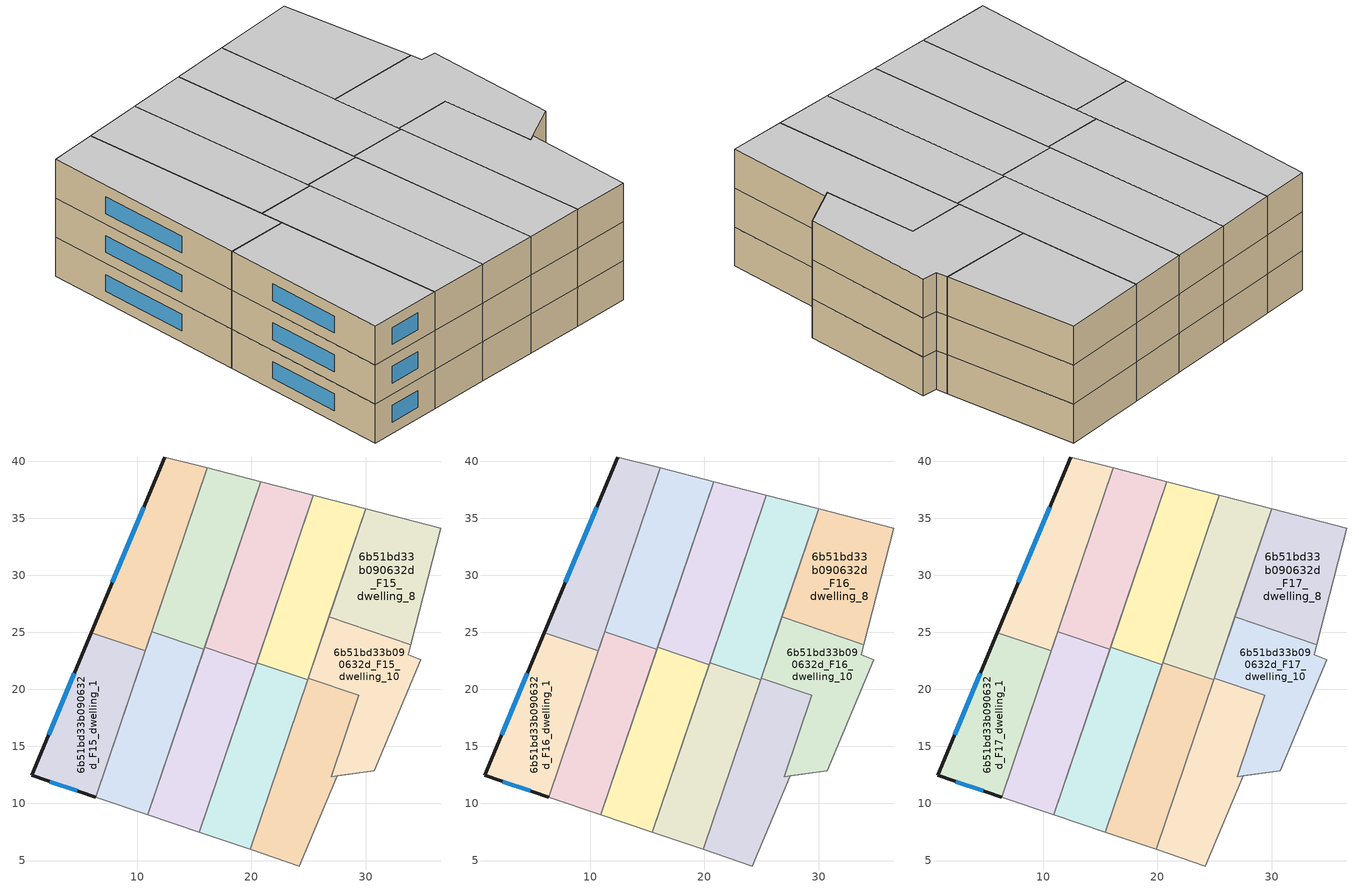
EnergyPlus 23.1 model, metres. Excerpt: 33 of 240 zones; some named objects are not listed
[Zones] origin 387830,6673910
6b51bd33b090632d_F15_dwelling_0
 floor to 6b51bd33b090632d_F14_dwelling_0 (EU_floor_Construction): 16.12,39.41 10.69,23.38 5.97,24.98 12.41,40.37 z45
 wall outside (EU_wall_Construction): 12.41,40.37 5.97,24.98 z45:48
 wall adiabatic (EU_wall_Construction): 10.69,23.38 16.12,39.41 12.41,40.37 z45:48
 wall to 6b51bd33b090632d_F15_dwelling_1 (EU_wall_Construction): 5.97,24.98 10.69,23.38 z45:48
 window (EU_Window_Construction): 10.57,35.97 7.81,29.38 z45.86:47.14
6b51bd33b090632d_F15_dwelling_1
 floor to 6b51bd33b090632d_F14_dwelling_1 (EU_floor_Construction): 10.69,23.38 6.35,10.57 0.73,12.47 5.97,24.98 z45
 wall outside (EU_wall_Construction): 5.97,24.98 0.73,12.47 6.35,10.57 z45:48
 wall adiabatic (EU_wall_Construction): 6.35,10.57 10.69,23.38 z45:48
 window (EU_Window_Construction): 4.47,21.4 2.23,16.04 / 2.34,11.92 4.75,11.11 z45.86:47.14
6b51bd33b090632d_F15_dwelling_10
 floor to 6b51bd33b090632d_F14_dwelling_10 (EU_floor_Construction): 33.98,23.92 33.75,23.04 34.85,22.58 30.77,12.86 26.98,12.35 29.4,19.5 24.98,21 26.79,26.35 z45
 wall adiabatic (EU_wall_Construction): 26.79,26.35 24.98,21 / 30.77,12.86 34.85,22.58 33.75,23.04 33.98,23.92 z45:48
 wall to 6b51bd33b090632d_F15_dwelling_8 (EU_wall_Construction): 33.98,23.92 26.79,26.35 z45:48
 wall to 6b51bd33b090632d_F15_dwelling_9 (EU_wall_Construction): 24.98,21 29.4,19.5 26.98,12.35 30.77,12.86 z45:48
6b51bd33b090632d_F15_dwelling_2
 floor to 6b51bd33b090632d_F14_dwelling_2 (EU_floor_Construction): 20.8,38.21 15.83,23.53 11.27,25.07 16.12,39.41 z45
 wall adiabatic (EU_wall_Construction): 15.83,23.53 20.8,38.21 16.12,39.41 11.27,25.07 z45:48
 wall to 6b51bd33b090632d_F15_dwelling_3 (EU_wall_Construction): 11.27,25.07 15.83,23.53 z45:48
6b51bd33b090632d_F15_dwelling_3
 floor to 6b51bd33b090632d_F14_dwelling_3 (EU_floor_Construction): 15.83,23.53 10.92,9.02 6.35,10.57 11.27,25.07 z45
 wall adiabatic (EU_wall_Construction): 11.27,25.07 6.35,10.57 10.92,9.02 15.83,23.53 z45:48
6b51bd33b090632d_F15_dwelling_4
 floor to 6b51bd33b090632d_F14_dwelling_4 (EU_floor_Construction): 25.43,37.01 20.4,22.17 15.89,23.7 20.8,38.21 z45
 wall adiabatic (EU_wall_Construction): 20.4,22.17 25.43,37.01 20.8,38.21 15.89,23.7 z45:48
 wall to 6b51bd33b090632d_F15_dwelling_5 (EU_wall_Construction): 15.89,23.7 20.4,22.17 z45:48
6b51bd33b090632d_F15_dwelling_5
 floor to 6b51bd33b090632d_F14_dwelling_5 (EU_floor_Construction): 20.4,22.17 15.43,7.49 10.92,9.02 15.89,23.7 z45
 wall adiabatic (EU_wall_Construction): 15.89,23.7 10.92,9.02 15.43,7.49 20.4,22.17 z45:48
6b51bd33b090632d_F15_dwelling_6
 floor to 6b51bd33b090632d_F14_dwelling_6 (EU_floor_Construction): 30,35.83 24.92,20.82 20.46,22.33 25.43,37.01 z45
 wall adiabatic (EU_wall_Construction): 24.92,20.82 30,35.83 25.43,37.01 20.46,22.33 z45:48
 wall to 6b51bd33b090632d_F15_dwelling_7 (EU_wall_Construction): 20.46,22.33 24.92,20.82 z45:48
6b51bd33b090632d_F15_dwelling_7
 floor to 6b51bd33b090632d_F14_dwelling_7 (EU_floor_Construction): 24.92,20.82 19.89,5.98 15.43,7.49 20.46,22.33 z45
 wall adiabatic (EU_wall_Construction): 20.46,22.33 15.43,7.49 19.89,5.98 24.92,20.82 z45:48
6b51bd33b090632d_F15_dwelling_8
 floor to 6b51bd33b090632d_F14_dwelling_8 (EU_floor_Construction): 36.6,34.13 33.98,23.92 26.79,26.35 30,35.83 z45
 wall adiabatic (EU_wall_Construction): 33.98,23.92 36.6,34.13 30,35.83 26.79,26.35 z45:48
6b51bd33b090632d_F15_dwelling_9
 floor to 6b51bd33b090632d_F14_dwelling_9 (EU_floor_Construction): 29.4,19.5 26.98,12.35 30.77,12.86 27.51,12.42 24.2,4.52 19.89,5.98 24.98,21 z45
 wall adiabatic (EU_wall_Construction): 24.98,21 19.89,5.98 24.2,4.52 27.51,12.42 30.77,12.86 z45:48
6b51bd33b090632d_F16_dwelling_0
 floor to 6b51bd33b090632d_F15_dwelling_0 (EU_floor_Construction): 16.12,39.41 10.69,23.38 5.97,24.98 12.41,40.37 z48
 wall outside (EU_wall_Construction): 12.41,40.37 5.97,24.98 z48:51
 wall adiabatic (EU_wall_Construction): 10.69,23.38 16.12,39.41 12.41,40.37 z48:51
 wall to 6b51bd33b090632d_F16_dwelling_1 (EU_wall_Construction): 5.97,24.98 10.69,23.38 z48:51
 window (EU_Window_Construction): 10.57,35.97 7.81,29.38 z48.86:50.14
6b51bd33b090632d_F16_dwelling_1
 floor to 6b51bd33b090632d_F15_dwelling_1 (EU_floor_Construction): 10.69,23.38 6.35,10.57 0.73,12.47 5.97,24.98 z48
 wall outside (EU_wall_Construction): 5.97,24.98 0.73,12.47 6.35,10.57 z48:51
 wall adiabatic (EU_wall_Construction): 6.35,10.57 10.69,23.38 z48:51
 window (EU_Window_Construction): 4.47,21.4 2.23,16.04 / 2.34,11.92 4.75,11.11 z48.86:50.14
6b51bd33b090632d_F16_dwelling_10
 floor to 6b51bd33b090632d_F15_dwelling_10 (EU_floor_Construction): 33.98,23.92 33.75,23.04 34.85,22.58 30.77,12.86 26.98,12.35 29.4,19.5 24.98,21 26.79,26.35 z48
 wall adiabatic (EU_wall_Construction): 26.79,26.35 24.98,21 / 30.77,12.86 34.85,22.58 33.75,23.04 33.98,23.92 z48:51
 wall to 6b51bd33b090632d_F16_dwelling_8 (EU_wall_Construction): 33.98,23.92 26.79,26.35 z48:51
 wall to 6b51bd33b090632d_F16_dwelling_9 (EU_wall_Construction): 24.98,21 29.4,19.5 26.98,12.35 30.77,12.86 z48:51
6b51bd33b090632d_F16_dwelling_2
 floor to 6b51bd33b090632d_F15_dwelling_2 (EU_floor_Construction): 20.8,38.21 15.83,23.53 11.27,25.07 16.12,39.41 z48
 wall adiabatic (EU_wall_Construction): 15.83,23.53 20.8,38.21 16.12,39.41 11.27,25.07 z48:51
 wall to 6b51bd33b090632d_F16_dwelling_3 (EU_wall_Construction): 11.27,25.07 15.83,23.53 z48:51
6b51bd33b090632d_F16_dwelling_3
 floor to 6b51bd33b090632d_F15_dwelling_3 (EU_floor_Construction): 15.83,23.53 10.92,9.02 6.35,10.57 11.27,25.07 z48
 wall adiabatic (EU_wall_Construction): 11.27,25.07 6.35,10.57 10.92,9.02 15.83,23.53 z48:51
6b51bd33b090632d_F16_dwelling_4
 floor to 6b51bd33b090632d_F15_dwelling_4 (EU_floor_Construction): 25.43,37.01 20.4,22.17 15.89,23.7 20.8,38.21 z48
 wall adiabatic (EU_wall_Construction): 20.4,22.17 25.43,37.01 20.8,38.21 15.89,23.7 z48:51
 wall to 6b51bd33b090632d_F16_dwelling_5 (EU_wall_Construction): 15.89,23.7 20.4,22.17 z48:51
6b51bd33b090632d_F16_dwelling_5
 floor to 6b51bd33b090632d_F15_dwelling_5 (EU_floor_Construction): 20.4,22.17 15.43,7.49 10.92,9.02 15.89,23.7 z48
 wall adiabatic (EU_wall_Construction): 15.89,23.7 10.92,9.02 15.43,7.49 20.4,22.17 z48:51
6b51bd33b090632d_F16_dwelling_6
 floor to 6b51bd33b090632d_F15_dwelling_6 (EU_floor_Construction): 30,35.83 24.92,20.82 20.46,22.33 25.43,37.01 z48
 wall adiabatic (EU_wall_Construction): 24.92,20.82 30,35.83 25.43,37.01 20.46,22.33 z48:51
 wall to 6b51bd33b090632d_F16_dwelling_7 (EU_wall_Construction): 20.46,22.33 24.92,20.82 z48:51
6b51bd33b090632d_F16_dwelling_7
 floor to 6b51bd33b090632d_F15_dwelling_7 (EU_floor_Construction): 24.92,20.82 19.89,5.98 15.43,7.49 20.46,22.33 z48
 wall adiabatic (EU_wall_Construction): 20.46,22.33 15.43,7.49 19.89,5.98 24.92,20.82 z48:51
6b51bd33b090632d_F16_dwelling_8
 floor to 6b51bd33b090632d_F15_dwelling_8 (EU_floor_Construction): 36.6,34.13 33.98,23.92 26.79,26.35 30,35.83 z48
 wall adiabatic (EU_wall_Construction): 33.98,23.92 36.6,34.13 30,35.83 26.79,26.35 z48:51
6b51bd33b090632d_F16_dwelling_9
 floor to 6b51bd33b090632d_F15_dwelling_9 (EU_floor_Construction): 29.4,19.5 26.98,12.35 30.77,12.86 27.51,12.42 24.2,4.52 19.89,5.98 24.98,21 z48
 wall adiabatic (EU_wall_Construction): 24.98,21 19.89,5.98 24.2,4.52 27.51,12.42 30.77,12.86 z48:51
6b51bd33b090632d_F17_dwelling_0
 floor to 6b51bd33b090632d_F16_dwelling_0 (EU_floor_Construction): 16.12,39.41 10.69,23.38 5.97,24.98 12.41,40.37 z51
 wall outside (EU_wall_Construction): 12.41,40.37 5.97,24.98 z51:54
 wall adiabatic (EU_wall_Construction): 10.69,23.38 16.12,39.41 12.41,40.37 z51:54
 wall to 6b51bd33b090632d_F17_dwelling_1 (EU_wall_Construction): 5.97,24.98 10.69,23.38 z51:54
 window (EU_Window_Construction): 10.57,35.97 7.81,29.38 z51.86:53.14
 ceiling to 6b51bd33b090632d_F18_dwelling_0 (EU_floor_Construction): 10.69,23.38 16.12,39.41 12.41,40.37 5.97,24.98 z54
6b51bd33b090632d_F17_dwelling_1
 floor to 6b51bd33b090632d_F16_dwelling_1 (EU_floor_Construction): 10.69,23.38 6.35,10.57 0.73,12.47 5.97,24.98 z51
 wall outside (EU_wall_Construction): 5.97,24.98 0.73,12.47 6.35,10.57 z51:54
 wall adiabatic (EU_wall_Construction): 6.35,10.57 10.69,23.38 z51:54
 window (EU_Window_Construction): 4.47,21.4 2.23,16.04 / 2.34,11.92 4.75,11.11 z51.86:53.14
 ceiling to 6b51bd33b090632d_F18_dwelling_1 (EU_floor_Construction): 6.35,10.57 10.69,23.38 5.97,24.98 0.73,12.47 z54
6b51bd33b090632d_F17_dwelling_10
 floor to 6b51bd33b090632d_F16_dwelling_10 (EU_floor_Construction): 33.98,23.92 33.75,23.04 34.85,22.58 30.77,12.86 26.98,12.35 29.4,19.5 24.98,21 26.79,26.35 z51
 wall adiabatic (EU_wall_Construction): 26.79,26.35 24.98,21 / 30.77,12.86 34.85,22.58 33.75,23.04 33.98,23.92 z51:54
 wall to 6b51bd33b090632d_F17_dwelling_8 (EU_wall_Construction): 33.98,23.92 26.79,26.35 z51:54
 wall to 6b51bd33b090632d_F17_dwelling_9 (EU_wall_Construction): 24.98,21 29.4,19.5 26.98,12.35 30.77,12.86 z51:54
 ceiling to 6b51bd33b090632d_F18_dwelling_10 (EU_floor_Construction): 30.77,12.86 34.85,22.58 33.75,23.04 33.98,23.92 26.79,26.35 24.98,21 29.4,19.5 26.98,12.35 z54
6b51bd33b090632d_F17_dwelling_2
 floor to 6b51bd33b090632d_F16_dwelling_2 (EU_floor_Construction): 20.8,38.21 15.83,23.53 11.27,25.07 16.12,39.41 z51
 wall adiabatic (EU_wall_Construction): 15.83,23.53 20.8,38.21 16.12,39.41 11.27,25.07 z51:54
 wall to 6b51bd33b090632d_F17_dwelling_3 (EU_wall_Construction): 11.27,25.07 15.83,23.53 z51:54
 ceiling to 6b51bd33b090632d_F18_dwelling_2 (EU_floor_Construction): 15.83,23.53 20.8,38.21 16.12,39.41 11.27,25.07 z54
6b51bd33b090632d_F17_dwelling_3
 floor to 6b51bd33b090632d_F16_dwelling_3 (EU_floor_Construction): 15.83,23.53 10.92,9.02 6.35,10.57 11.27,25.07 z51
 wall adiabatic (EU_wall_Construction): 11.27,25.07 6.35,10.57 10.92,9.02 15.83,23.53 z51:54
 ceiling to 6b51bd33b090632d_F18_dwelling_3 (EU_floor_Construction): 10.92,9.02 15.83,23.53 11.27,25.07 6.35,10.57 z54
6b51bd33b090632d_F17_dwelling_4
 floor to 6b51bd33b090632d_F16_dwelling_4 (EU_floor_Construction): 25.43,37.01 20.4,22.17 15.89,23.7 20.8,38.21 z51
 wall adiabatic (EU_wall_Construction): 20.4,22.17 25.43,37.01 20.8,38.21 15.89,23.7 z51:54
 wall to 6b51bd33b090632d_F17_dwelling_5 (EU_wall_Construction): 15.89,23.7 20.4,22.17 z51:54
 ceiling to 6b51bd33b090632d_F18_dwelling_4 (EU_floor_Construction): 20.4,22.17 25.43,37.01 20.8,38.21 15.89,23.7 z54
6b51bd33b090632d_F17_dwelling_5
 floor to 6b51bd33b090632d_F16_dwelling_5 (EU_floor_Construction): 20.4,22.17 15.43,7.49 10.92,9.02 15.89,23.7 z51
 wall adiabatic (EU_wall_Construction): 15.89,23.7 10.92,9.02 15.43,7.49 20.4,22.17 z51:54
 ceiling to 6b51bd33b090632d_F18_dwelling_5 (EU_floor_Construction): 15.43,7.49 20.4,22.17 15.89,23.7 10.92,9.02 z54
6b51bd33b090632d_F17_dwelling_6
 floor to 6b51bd33b090632d_F16_dwelling_6 (EU_floor_Construction): 30,35.83 24.92,20.82 20.46,22.33 25.43,37.01 z51
 wall adiabatic (EU_wall_Construction): 24.92,20.82 30,35.83 25.43,37.01 20.46,22.33 z51:54
 wall to 6b51bd33b090632d_F17_dwelling_7 (EU_wall_Construction): 20.46,22.33 24.92,20.82 z51:54
 ceiling to 6b51bd33b090632d_F18_dwelling_6 (EU_floor_Construction): 24.92,20.82 30,35.83 25.43,37.01 20.46,22.33 z54
6b51bd33b090632d_F17_dwelling_7
 floor to 6b51bd33b090632d_F16_dwelling_7 (EU_floor_Construction): 24.92,20.82 19.89,5.98 15.43,7.49 20.46,22.33 z51
 wall adiabatic (EU_wall_Construction): 20.46,22.33 15.43,7.49 19.89,5.98 24.92,20.82 z51:54
 ceiling to 6b51bd33b090632d_F18_dwelling_7 (EU_floor_Construction): 19.89,5.98 24.92,20.82 20.46,22.33 15.43,7.49 z54
6b51bd33b090632d_F17_dwelling_8
 floor to 6b51bd33b090632d_F16_dwelling_8 (EU_floor_Construction): 36.6,34.13 33.98,23.92 26.79,26.35 30,35.83 z51
 wall adiabatic (EU_wall_Construction): 33.98,23.92 36.6,34.13 30,35.83 26.79,26.35 z51:54
 ceiling to 6b51bd33b090632d_F18_dwelling_8 (EU_floor_Construction): 33.98,23.92 36.6,34.13 30,35.83 26.79,26.35 z54
6b51bd33b090632d_F17_dwelling_9
 floor to 6b51bd33b090632d_F16_dwelling_9 (EU_floor_Construction): 29.4,19.5 26.98,12.35 30.77,12.86 27.51,12.42 24.2,4.52 19.89,5.98 24.98,21 z51
 wall adiabatic (EU_wall_Construction): 24.98,21 19.89,5.98 24.2,4.52 27.51,12.42 30.77,12.86 z51:54
 ceiling to 6b51bd33b090632d_F18_dwelling_9 (EU_floor_Construction): 24.2,4.52 27.51,12.42 30.77,12.86 26.98,12.35 29.4,19.5 24.98,21 19.89,5.98 z54
[Building]
EU S2 Campaign: North Axis=0; Terrain=City; Solar Distribution=FullExterior
[Site:Location]
Helsinki-Vantaa.AP: Latitude=60.317; Longitude=24.963; Time Zone=2; Elevation=54.6
[SizingPeriod:WeatherFileDays]
AnnualSizingPeriod: Begin Month=1; Begin Day of Month=1; End Month=12; End Day of Month=31; Day of Week for Start Day=Monday; Use Weather File Daylight Saving Period=No; Use Weather File Rain and Snow Indicators=No
[MATERIAL]
EU_InternalMass_Material: Roughness=MediumRough; Thickness=0.1; Conductivity=1; Density=1800; Specific Heat=900; Thermal Absorptance=0.9; Solar Absorptance=0.7; Visible Absorptance=0.7
[MATERIAL:NOMASS] Roughness=MediumRough; Thermal Absorptance=0.9; Solar Absorptance=0.7; Visible Absorptance=0.7
Name | Thermal Resistance
EU_wall_NoMass | 5.91765
EU_floor_NoMass | 6.2875
[WINDOWMATERIAL:SIMPLEGLAZINGSYSTEM]
EU_Window_SimpleGlazing: UFactor=0.994035; Solar Heat Gain Coefficient=0.7; Visible Transmittance=0.7
[CONSTRUCTION]
EU_wall_Construction: EU_wall_NoMass
EU_floor_Construction: EU_floor_NoMass
EU_Window_Construction: EU_Window_SimpleGlazing
EU_InternalMass_Construction: EU_InternalMass_Material
[ZONE] Type=1; Multiplier=1; Ceiling Height=autocalculate; Floor Area=autocalculate; Part of Total Floor Area=Yes
Name | Volume
6b51bd33b090632d_F15_dwelling_0; 6b51bd33b090632d_F16_dwelling_0; 6b51bd33b090632d_F17_dwelling_0; 6b51bd33b090632d_F15_dwelling_5; 6b51bd33b090632d_F16_dwelling_5; 6b51bd33b090632d_F17_dwelling_5 | 221.519
6b51bd33b090632d_F15_dwelling_1; 6b51bd33b090632d_F16_dwelling_1; 6b51bd33b090632d_F17_dwelling_1 | 221.535
6b51bd33b090632d_F15_dwelling_10; 6b51bd33b090632d_F16_dwelling_10; 6b51bd33b090632d_F17_dwelling_10 | 216.568
6b51bd33b090632d_F15_dwelling_2; 6b51bd33b090632d_F16_dwelling_2; 6b51bd33b090632d_F17_dwelling_2 | 221.546
6b51bd33b090632d_F15_dwelling_3; 6b51bd33b090632d_F16_dwelling_3; 6b51bd33b090632d_F17_dwelling_3 | 221.531
6b51bd33b090632d_F15_dwelling_4; 6b51bd33b090632d_F16_dwelling_4; 6b51bd33b090632d_F17_dwelling_4 | 221.552
6b51bd33b090632d_F15_dwelling_6; 6b51bd33b090632d_F16_dwelling_6; 6b51bd33b090632d_F17_dwelling_6 | 221.539
6b51bd33b090632d_F15_dwelling_7; 6b51bd33b090632d_F16_dwelling_7; 6b51bd33b090632d_F17_dwelling_7 | 221.562
6b51bd33b090632d_F15_dwelling_8; 6b51bd33b090632d_F16_dwelling_8; 6b51bd33b090632d_F17_dwelling_8 | 221.515
6b51bd33b090632d_F15_dwelling_9; 6b51bd33b090632d_F16_dwelling_9; 6b51bd33b090632d_F17_dwelling_9 | 226.431
[INTERNALMASS] Construction=EU_InternalMass_Construction
Name | Zone or ZoneList | Surface Area
6b51bd33b090632d_F15_dwelling_0_EU_InternalMass | 6b51bd33b090632d_F15_dwelling_0 | 73.8402
6b51bd33b090632d_F15_dwelling_1_EU_InternalMass | 6b51bd33b090632d_F15_dwelling_1 | 73.8467
6b51bd33b090632d_F15_dwelling_2_EU_InternalMass | 6b51bd33b090632d_F15_dwelling_2 | 73.8485
6b51bd33b090632d_F15_dwelling_3_EU_InternalMass | 6b51bd33b090632d_F15_dwelling_3 | 73.8448
6b51bd33b090632d_F15_dwelling_4_EU_InternalMass | 6b51bd33b090632d_F15_dwelling_4 | 73.8509
6b51bd33b090632d_F15_dwelling_5_EU_InternalMass | 6b51bd33b090632d_F15_dwelling_5 | 73.8399
6b51bd33b090632d_F15_dwelling_6_EU_InternalMass | 6b51bd33b090632d_F15_dwelling_6 | 73.8456
6b51bd33b090632d_F15_dwelling_7_EU_InternalMass | 6b51bd33b090632d_F15_dwelling_7 | 73.8544
6b51bd33b090632d_F15_dwelling_8_EU_InternalMass | 6b51bd33b090632d_F15_dwelling_8 | 73.8384
6b51bd33b090632d_F15_dwelling_9_EU_InternalMass | 6b51bd33b090632d_F15_dwelling_9 | 75.4861
6b51bd33b090632d_F15_dwelling_10_EU_InternalMass | 6b51bd33b090632d_F15_dwelling_10 | 72.2036
6b51bd33b090632d_F16_dwelling_0_EU_InternalMass | 6b51bd33b090632d_F16_dwelling_0 | 73.8402
6b51bd33b090632d_F16_dwelling_1_EU_InternalMass | 6b51bd33b090632d_F16_dwelling_1 | 73.8467
6b51bd33b090632d_F16_dwelling_2_EU_InternalMass | 6b51bd33b090632d_F16_dwelling_2 | 73.8485
6b51bd33b090632d_F16_dwelling_3_EU_InternalMass | 6b51bd33b090632d_F16_dwelling_3 | 73.8448
6b51bd33b090632d_F16_dwelling_4_EU_InternalMass | 6b51bd33b090632d_F16_dwelling_4 | 73.8509
6b51bd33b090632d_F16_dwelling_5_EU_InternalMass | 6b51bd33b090632d_F16_dwelling_5 | 73.8399
6b51bd33b090632d_F16_dwelling_6_EU_InternalMass | 6b51bd33b090632d_F16_dwelling_6 | 73.8456
6b51bd33b090632d_F16_dwelling_7_EU_InternalMass | 6b51bd33b090632d_F16_dwelling_7 | 73.8544
6b51bd33b090632d_F16_dwelling_8_EU_InternalMass | 6b51bd33b090632d_F16_dwelling_8 | 73.8384
6b51bd33b090632d_F16_dwelling_9_EU_InternalMass | 6b51bd33b090632d_F16_dwelling_9 | 75.4861
6b51bd33b090632d_F16_dwelling_10_EU_InternalMass | 6b51bd33b090632d_F16_dwelling_10 | 72.2036
6b51bd33b090632d_F17_dwelling_0_EU_InternalMass | 6b51bd33b090632d_F17_dwelling_0 | 73.8402
6b51bd33b090632d_F17_dwelling_1_EU_InternalMass | 6b51bd33b090632d_F17_dwelling_1 | 73.8467
6b51bd33b090632d_F17_dwelling_2_EU_InternalMass | 6b51bd33b090632d_F17_dwelling_2 | 73.8485
6b51bd33b090632d_F17_dwelling_3_EU_InternalMass | 6b51bd33b090632d_F17_dwelling_3 | 73.8448
6b51bd33b090632d_F17_dwelling_4_EU_InternalMass | 6b51bd33b090632d_F17_dwelling_4 | 73.8509
6b51bd33b090632d_F17_dwelling_5_EU_InternalMass | 6b51bd33b090632d_F17_dwelling_5 | 73.8399
6b51bd33b090632d_F17_dwelling_6_EU_InternalMass | 6b51bd33b090632d_F17_dwelling_6 | 73.8456
6b51bd33b090632d_F17_dwelling_7_EU_InternalMass | 6b51bd33b090632d_F17_dwelling_7 | 73.8544
6b51bd33b090632d_F17_dwelling_8_EU_InternalMass | 6b51bd33b090632d_F17_dwelling_8 | 73.8384
6b51bd33b090632d_F17_dwelling_9_EU_InternalMass | 6b51bd33b090632d_F17_dwelling_9 | 75.4861
6b51bd33b090632d_F17_dwelling_10_EU_InternalMass | 6b51bd33b090632d_F17_dwelling_10 | 72.2036
[OTHEREQUIPMENT] Fuel Type=Electricity; Design Level Calculation Method=Watts/Area; Power per Zone Floor Area=1; Fraction Latent=0; Fraction Radiant=0; Fraction Lost=0; Carbon Dioxide Generation Rate=0; EndUse Subcategory=EU_Step8_InternalGains
Name | Zone or ZoneList or Space or SpaceList | Schedule
EU_Step8_InternalGain_6b51bd33b090632d_F15_dwelling_0_f000 | 6b51bd33b090632d_F15_dwelling_0 | EU_Step8_GainSchedule_6b51bd33b090632d_F15_dwelling_0_f000
EU_Step8_InternalGain_6b51bd33b090632d_F15_dwelling_1_f000 | 6b51bd33b090632d_F15_dwelling_1 | EU_Step8_GainSchedule_6b51bd33b090632d_F15_dwelling_1_f000
EU_Step8_InternalGain_6b51bd33b090632d_F15_dwelling_2_f000 | 6b51bd33b090632d_F15_dwelling_2 | EU_Step8_GainSchedule_6b51bd33b090632d_F15_dwelling_2_f000
EU_Step8_InternalGain_6b51bd33b090632d_F15_dwelling_3_f000 | 6b51bd33b090632d_F15_dwelling_3 | EU_Step8_GainSchedule_6b51bd33b090632d_F15_dwelling_3_f000
EU_Step8_InternalGain_6b51bd33b090632d_F15_dwelling_4_f000 | 6b51bd33b090632d_F15_dwelling_4 | EU_Step8_GainSchedule_6b51bd33b090632d_F15_dwelling_4_f000
EU_Step8_InternalGain_6b51bd33b090632d_F15_dwelling_5_f000 | 6b51bd33b090632d_F15_dwelling_5 | EU_Step8_GainSchedule_6b51bd33b090632d_F15_dwelling_5_f000
EU_Step8_InternalGain_6b51bd33b090632d_F15_dwelling_6_f000 | 6b51bd33b090632d_F15_dwelling_6 | EU_Step8_GainSchedule_6b51bd33b090632d_F15_dwelling_6_f000
EU_Step8_InternalGain_6b51bd33b090632d_F15_dwelling_7_f000 | 6b51bd33b090632d_F15_dwelling_7 | EU_Step8_GainSchedule_6b51bd33b090632d_F15_dwelling_7_f000
EU_Step8_InternalGain_6b51bd33b090632d_F15_dwelling_8_f000 | 6b51bd33b090632d_F15_dwelling_8 | EU_Step8_GainSchedule_6b51bd33b090632d_F15_dwelling_8_f000
EU_Step8_InternalGain_6b51bd33b090632d_F15_dwelling_9_f000 | 6b51bd33b090632d_F15_dwelling_9 | EU_Step8_GainSchedule_6b51bd33b090632d_F15_dwelling_9_f000
EU_Step8_InternalGain_6b51bd33b090632d_F15_dwelling_10_f000 | 6b51bd33b090632d_F15_dwelling_10 | EU_Step8_GainSchedule_6b51bd33b090632d_F15_dwelling_10_f000
EU_Step8_InternalGain_6b51bd33b090632d_F16_dwelling_0_f000 | 6b51bd33b090632d_F16_dwelling_0 | EU_Step8_GainSchedule_6b51bd33b090632d_F16_dwelling_0_f000
EU_Step8_InternalGain_6b51bd33b090632d_F16_dwelling_1_f000 | 6b51bd33b090632d_F16_dwelling_1 | EU_Step8_GainSchedule_6b51bd33b090632d_F16_dwelling_1_f000
EU_Step8_InternalGain_6b51bd33b090632d_F16_dwelling_2_f000 | 6b51bd33b090632d_F16_dwelling_2 | EU_Step8_GainSchedule_6b51bd33b090632d_F16_dwelling_2_f000
EU_Step8_InternalGain_6b51bd33b090632d_F16_dwelling_3_f000 | 6b51bd33b090632d_F16_dwelling_3 | EU_Step8_GainSchedule_6b51bd33b090632d_F16_dwelling_3_f000
EU_Step8_InternalGain_6b51bd33b090632d_F16_dwelling_4_f000 | 6b51bd33b090632d_F16_dwelling_4 | EU_Step8_GainSchedule_6b51bd33b090632d_F16_dwelling_4_f000
EU_Step8_InternalGain_6b51bd33b090632d_F16_dwelling_5_f000 | 6b51bd33b090632d_F16_dwelling_5 | EU_Step8_GainSchedule_6b51bd33b090632d_F16_dwelling_5_f000
EU_Step8_InternalGain_6b51bd33b090632d_F16_dwelling_6_f000 | 6b51bd33b090632d_F16_dwelling_6 | EU_Step8_GainSchedule_6b51bd33b090632d_F16_dwelling_6_f000
EU_Step8_InternalGain_6b51bd33b090632d_F16_dwelling_7_f000 | 6b51bd33b090632d_F16_dwelling_7 | EU_Step8_GainSchedule_6b51bd33b090632d_F16_dwelling_7_f000
EU_Step8_InternalGain_6b51bd33b090632d_F16_dwelling_8_f000 | 6b51bd33b090632d_F16_dwelling_8 | EU_Step8_GainSchedule_6b51bd33b090632d_F16_dwelling_8_f000
EU_Step8_InternalGain_6b51bd33b090632d_F16_dwelling_9_f000 | 6b51bd33b090632d_F16_dwelling_9 | EU_Step8_GainSchedule_6b51bd33b090632d_F16_dwelling_9_f000
EU_Step8_InternalGain_6b51bd33b090632d_F16_dwelling_10_f000 | 6b51bd33b090632d_F16_dwelling_10 | EU_Step8_GainSchedule_6b51bd33b090632d_F16_dwelling_10_f000
EU_Step8_InternalGain_6b51bd33b090632d_F17_dwelling_0_f000 | 6b51bd33b090632d_F17_dwelling_0 | EU_Step8_GainSchedule_6b51bd33b090632d_F17_dwelling_0_f000
EU_Step8_InternalGain_6b51bd33b090632d_F17_dwelling_1_f000 | 6b51bd33b090632d_F17_dwelling_1 | EU_Step8_GainSchedule_6b51bd33b090632d_F17_dwelling_1_f000
EU_Step8_InternalGain_6b51bd33b090632d_F17_dwelling_2_f000 | 6b51bd33b090632d_F17_dwelling_2 | EU_Step8_GainSchedule_6b51bd33b090632d_F17_dwelling_2_f000
EU_Step8_InternalGain_6b51bd33b090632d_F17_dwelling_3_f000 | 6b51bd33b090632d_F17_dwelling_3 | EU_Step8_GainSchedule_6b51bd33b090632d_F17_dwelling_3_f000
EU_Step8_InternalGain_6b51bd33b090632d_F17_dwelling_4_f000 | 6b51bd33b090632d_F17_dwelling_4 | EU_Step8_GainSchedule_6b51bd33b090632d_F17_dwelling_4_f000
EU_Step8_InternalGain_6b51bd33b090632d_F17_dwelling_5_f000 | 6b51bd33b090632d_F17_dwelling_5 | EU_Step8_GainSchedule_6b51bd33b090632d_F17_dwelling_5_f000
EU_Step8_InternalGain_6b51bd33b090632d_F17_dwelling_6_f000 | 6b51bd33b090632d_F17_dwelling_6 | EU_Step8_GainSchedule_6b51bd33b090632d_F17_dwelling_6_f000
EU_Step8_InternalGain_6b51bd33b090632d_F17_dwelling_7_f000 | 6b51bd33b090632d_F17_dwelling_7 | EU_Step8_GainSchedule_6b51bd33b090632d_F17_dwelling_7_f000
EU_Step8_InternalGain_6b51bd33b090632d_F17_dwelling_8_f000 | 6b51bd33b090632d_F17_dwelling_8 | EU_Step8_GainSchedule_6b51bd33b090632d_F17_dwelling_8_f000
EU_Step8_InternalGain_6b51bd33b090632d_F17_dwelling_9_f000 | 6b51bd33b090632d_F17_dwelling_9 | EU_Step8_GainSchedule_6b51bd33b090632d_F17_dwelling_9_f000
EU_Step8_InternalGain_6b51bd33b090632d_F17_dwelling_10_f000 | 6b51bd33b090632d_F17_dwelling_10 | EU_Step8_GainSchedule_6b51bd33b090632d_F17_dwelling_10_f000
[ZONEVENTILATION:DESIGNFLOWRATE] Schedule=EU_AlwaysOn; Design Flow Rate Calculation Method=AirChanges/Hour; Air Changes per Hour=0.596421; Ventilation Type=Natural; Fan Pressure Rise=0; Fan Total Efficiency=1; Constant Term Coefficient=1; Temperature Term Coefficient=0; Velocity Term Coefficient=0; Velocity Squared Term Coefficient=0; Minimum Indoor Temperature=-100; Maximum Indoor Temperature=100; Delta Temperature=-100; Minimum Outdoor Temperature=-100; Maximum Outdoor Temperature=100; Maximum Wind Speed=40
Name | Zone or ZoneList or Space or SpaceList
EU_ConstantAir_6b51bd33b090632d_F15_dwelling_0 | 6b51bd33b090632d_F15_dwelling_0
EU_ConstantAir_6b51bd33b090632d_F15_dwelling_1 | 6b51bd33b090632d_F15_dwelling_1
EU_ConstantAir_6b51bd33b090632d_F15_dwelling_2 | 6b51bd33b090632d_F15_dwelling_2
EU_ConstantAir_6b51bd33b090632d_F15_dwelling_3 | 6b51bd33b090632d_F15_dwelling_3
EU_ConstantAir_6b51bd33b090632d_F15_dwelling_4 | 6b51bd33b090632d_F15_dwelling_4
EU_ConstantAir_6b51bd33b090632d_F15_dwelling_5 | 6b51bd33b090632d_F15_dwelling_5
EU_ConstantAir_6b51bd33b090632d_F15_dwelling_6 | 6b51bd33b090632d_F15_dwelling_6
EU_ConstantAir_6b51bd33b090632d_F15_dwelling_7 | 6b51bd33b090632d_F15_dwelling_7
EU_ConstantAir_6b51bd33b090632d_F15_dwelling_8 | 6b51bd33b090632d_F15_dwelling_8
EU_ConstantAir_6b51bd33b090632d_F15_dwelling_9 | 6b51bd33b090632d_F15_dwelling_9
EU_ConstantAir_6b51bd33b090632d_F15_dwelling_10 | 6b51bd33b090632d_F15_dwelling_10
EU_ConstantAir_6b51bd33b090632d_F16_dwelling_0 | 6b51bd33b090632d_F16_dwelling_0
EU_ConstantAir_6b51bd33b090632d_F16_dwelling_1 | 6b51bd33b090632d_F16_dwelling_1
EU_ConstantAir_6b51bd33b090632d_F16_dwelling_2 | 6b51bd33b090632d_F16_dwelling_2
EU_ConstantAir_6b51bd33b090632d_F16_dwelling_3 | 6b51bd33b090632d_F16_dwelling_3
EU_ConstantAir_6b51bd33b090632d_F16_dwelling_4 | 6b51bd33b090632d_F16_dwelling_4
EU_ConstantAir_6b51bd33b090632d_F16_dwelling_5 | 6b51bd33b090632d_F16_dwelling_5
EU_ConstantAir_6b51bd33b090632d_F16_dwelling_6 | 6b51bd33b090632d_F16_dwelling_6
EU_ConstantAir_6b51bd33b090632d_F16_dwelling_7 | 6b51bd33b090632d_F16_dwelling_7
EU_ConstantAir_6b51bd33b090632d_F16_dwelling_8 | 6b51bd33b090632d_F16_dwelling_8
EU_ConstantAir_6b51bd33b090632d_F16_dwelling_9 | 6b51bd33b090632d_F16_dwelling_9
EU_ConstantAir_6b51bd33b090632d_F16_dwelling_10 | 6b51bd33b090632d_F16_dwelling_10
EU_ConstantAir_6b51bd33b090632d_F17_dwelling_0 | 6b51bd33b090632d_F17_dwelling_0
EU_ConstantAir_6b51bd33b090632d_F17_dwelling_1 | 6b51bd33b090632d_F17_dwelling_1
EU_ConstantAir_6b51bd33b090632d_F17_dwelling_2 | 6b51bd33b090632d_F17_dwelling_2
EU_ConstantAir_6b51bd33b090632d_F17_dwelling_3 | 6b51bd33b090632d_F17_dwelling_3
EU_ConstantAir_6b51bd33b090632d_F17_dwelling_4 | 6b51bd33b090632d_F17_dwelling_4
EU_ConstantAir_6b51bd33b090632d_F17_dwelling_5 | 6b51bd33b090632d_F17_dwelling_5
EU_ConstantAir_6b51bd33b090632d_F17_dwelling_6 | 6b51bd33b090632d_F17_dwelling_6
EU_ConstantAir_6b51bd33b090632d_F17_dwelling_7 | 6b51bd33b090632d_F17_dwelling_7
EU_ConstantAir_6b51bd33b090632d_F17_dwelling_8 | 6b51bd33b090632d_F17_dwelling_8
EU_ConstantAir_6b51bd33b090632d_F17_dwelling_9 | 6b51bd33b090632d_F17_dwelling_9
EU_ConstantAir_6b51bd33b090632d_F17_dwelling_10 | 6b51bd33b090632d_F17_dwelling_10
[HVACTEMPLATE:ZONE:IDEALLOADSAIRSYSTEM] System Availability Schedule=EU_AlwaysOn; Maximum Heating Supply Air Temperature=50; Minimum Cooling Supply Air Temperature=13; Maximum Heating Supply Air Humidity Ratio=0.0156; Minimum Cooling Supply Air Humidity Ratio=0.0077; Heating Limit=NoLimit; Cooling Limit=NoLimit; Heating Availability Schedule=EU_AlwaysOn; Cooling Availability Schedule=EU_CoolingOff; Dehumidification Control Type=ConstantSensibleHeatRatio; Cooling Sensible Heat Ratio=0.7; Dehumidification Setpoint=60; Humidification Control Type=None; Humidification Setpoint=30; Outdoor Air Method=None; Outdoor Air Flow Rate per Person=0.00944; Outdoor Air Flow Rate per Zone Floor Area=0; Outdoor Air Flow Rate per Zone=0; Demand Controlled Ventilation Type=None; Outdoor Air Economizer Type=NoEconomizer; Heat Recovery Type=None; Sensible Heat Recovery Effectiveness=0.7; Latent Heat Recovery Effectiveness=0.65
Name | Template Thermostat
6b51bd33b090632d_F15_dwelling_0 | EU_HeatOnly_6b51bd33b090632d_F15_dwelling_0
6b51bd33b090632d_F15_dwelling_1 | EU_HeatOnly_6b51bd33b090632d_F15_dwelling_1
6b51bd33b090632d_F15_dwelling_2 | EU_HeatOnly_6b51bd33b090632d_F15_dwelling_2
6b51bd33b090632d_F15_dwelling_3 | EU_HeatOnly_6b51bd33b090632d_F15_dwelling_3
6b51bd33b090632d_F15_dwelling_4 | EU_HeatOnly_6b51bd33b090632d_F15_dwelling_4
6b51bd33b090632d_F15_dwelling_5 | EU_HeatOnly_6b51bd33b090632d_F15_dwelling_5
6b51bd33b090632d_F15_dwelling_6 | EU_HeatOnly_6b51bd33b090632d_F15_dwelling_6
6b51bd33b090632d_F15_dwelling_7 | EU_HeatOnly_6b51bd33b090632d_F15_dwelling_7
6b51bd33b090632d_F15_dwelling_8 | EU_HeatOnly_6b51bd33b090632d_F15_dwelling_8
6b51bd33b090632d_F15_dwelling_9 | EU_HeatOnly_6b51bd33b090632d_F15_dwelling_9
6b51bd33b090632d_F15_dwelling_10 | EU_HeatOnly_6b51bd33b090632d_F15_dwelling_10
6b51bd33b090632d_F16_dwelling_0 | EU_HeatOnly_6b51bd33b090632d_F16_dwelling_0
6b51bd33b090632d_F16_dwelling_1 | EU_HeatOnly_6b51bd33b090632d_F16_dwelling_1
6b51bd33b090632d_F16_dwelling_2 | EU_HeatOnly_6b51bd33b090632d_F16_dwelling_2
6b51bd33b090632d_F16_dwelling_3 | EU_HeatOnly_6b51bd33b090632d_F16_dwelling_3
6b51bd33b090632d_F16_dwelling_4 | EU_HeatOnly_6b51bd33b090632d_F16_dwelling_4
6b51bd33b090632d_F16_dwelling_5 | EU_HeatOnly_6b51bd33b090632d_F16_dwelling_5
6b51bd33b090632d_F16_dwelling_6 | EU_HeatOnly_6b51bd33b090632d_F16_dwelling_6
6b51bd33b090632d_F16_dwelling_7 | EU_HeatOnly_6b51bd33b090632d_F16_dwelling_7
6b51bd33b090632d_F16_dwelling_8 | EU_HeatOnly_6b51bd33b090632d_F16_dwelling_8
6b51bd33b090632d_F16_dwelling_9 | EU_HeatOnly_6b51bd33b090632d_F16_dwelling_9
6b51bd33b090632d_F16_dwelling_10 | EU_HeatOnly_6b51bd33b090632d_F16_dwelling_10
6b51bd33b090632d_F17_dwelling_0 | EU_HeatOnly_6b51bd33b090632d_F17_dwelling_0
6b51bd33b090632d_F17_dwelling_1 | EU_HeatOnly_6b51bd33b090632d_F17_dwelling_1
6b51bd33b090632d_F17_dwelling_2 | EU_HeatOnly_6b51bd33b090632d_F17_dwelling_2
6b51bd33b090632d_F17_dwelling_3 | EU_HeatOnly_6b51bd33b090632d_F17_dwelling_3
6b51bd33b090632d_F17_dwelling_4 | EU_HeatOnly_6b51bd33b090632d_F17_dwelling_4
6b51bd33b090632d_F17_dwelling_5 | EU_HeatOnly_6b51bd33b090632d_F17_dwelling_5
6b51bd33b090632d_F17_dwelling_6 | EU_HeatOnly_6b51bd33b090632d_F17_dwelling_6
6b51bd33b090632d_F17_dwelling_7 | EU_HeatOnly_6b51bd33b090632d_F17_dwelling_7
6b51bd33b090632d_F17_dwelling_8 | EU_HeatOnly_6b51bd33b090632d_F17_dwelling_8
6b51bd33b090632d_F17_dwelling_9 | EU_HeatOnly_6b51bd33b090632d_F17_dwelling_9
6b51bd33b090632d_F17_dwelling_10 | EU_HeatOnly_6b51bd33b090632d_F17_dwelling_10
[SIZING:ZONE] Zone Cooling Design Supply Air Temperature Input Method=SupplyAirTemperature; Zone Cooling Design Supply Air Temperature=13; Zone Heating Design Supply Air Temperature Input Method=SupplyAirTemperature; Zone Heating Design Supply Air Temperature=50; Zone Cooling Design Supply Air Humidity Ratio=0.008; Zone Heating Design Supply Air Humidity Ratio=0.008; Cooling Design Air Flow Method=DesignDay; Cooling Design Air Flow Rate=0; Cooling Minimum Air Flow per Zone Floor Area=0.000762; Cooling Minimum Air Flow=0; Cooling Minimum Air Flow Fraction=0.2; Heating Design Air Flow Method=DesignDay; Heating Design Air Flow Rate=0; Heating Maximum Air Flow per Zone Floor Area=0.002032; Heating Maximum Air Flow=0.141576; Heating Maximum Air Flow Fraction=0.3; Account for Dedicated Outdoor Air System=No; Dedicated Outdoor Air System Control Strategy=NeutralSupplyAir; Dedicated Outdoor Air Low Setpoint Temperature for Design=autosize; Dedicated Outdoor Air High Setpoint Temperature for Design=autosize; Zone Load Sizing Method=Sensible Load Only No Latent Load; Zone Latent Cooling Design Supply Air Humidity Ratio Input Method=HumidityRatioDifference; Zone Cooling Design Supply Air Humidity Ratio Difference=0.005; Zone Latent Heating Design Supply Air Humidity Ratio Input Method=HumidityRatioDifference; Zone Humidification Design Supply Air Humidity Ratio Difference=0.005
6b51bd33b090632d_F15_dwelling_0; 6b51bd33b090632d_F15_dwelling_1; 6b51bd33b090632d_F15_dwelling_2; 6b51bd33b090632d_F15_dwelling_3; 6b51bd33b090632d_F15_dwelling_4; 6b51bd33b090632d_F15_dwelling_5; 6b51bd33b090632d_F15_dwelling_6; 6b51bd33b090632d_F15_dwelling_7; 6b51bd33b090632d_F15_dwelling_8; 6b51bd33b090632d_F15_dwelling_9; 6b51bd33b090632d_F15_dwelling_10; 6b51bd33b090632d_F16_dwelling_0; 6b51bd33b090632d_F16_dwelling_1; 6b51bd33b090632d_F16_dwelling_2; 6b51bd33b090632d_F16_dwelling_3; 6b51bd33b090632d_F16_dwelling_4; 6b51bd33b090632d_F16_dwelling_5; 6b51bd33b090632d_F16_dwelling_6; 6b51bd33b090632d_F16_dwelling_7; 6b51bd33b090632d_F16_dwelling_8; 6b51bd33b090632d_F16_dwelling_9; 6b51bd33b090632d_F16_dwelling_10; 6b51bd33b090632d_F17_dwelling_0; 6b51bd33b090632d_F17_dwelling_1; 6b51bd33b090632d_F17_dwelling_2; 6b51bd33b090632d_F17_dwelling_3; 6b51bd33b090632d_F17_dwelling_4; 6b51bd33b090632d_F17_dwelling_5; 6b51bd33b090632d_F17_dwelling_6; 6b51bd33b090632d_F17_dwelling_7; 6b51bd33b090632d_F17_dwelling_8; 6b51bd33b090632d_F17_dwelling_9; 6b51bd33b090632d_F17_dwelling_10
[SCHEDULE:CONSTANT]
Name | Hourly Value
EU_AlwaysOn | 1
EU_CoolingOff | 0
[SCHEDULE:FILE] Column Number=1; Rows to Skip at Top=0; Number of Hours of Data=8760; Column Separator=Comma; Interpolate to Timestep=No; Minutes per Item=60; Adjust Schedule for Daylight Savings=Yes
Name | File
EU_Step8_GainSchedule_6b51bd33b090632d_F15_dwelling_0_f000 | ../../schedules/6b51bd33b090632d/6b51bd33b090632d_F15_dwelling_0_f000_gain.csv
EU_Step8_GainSchedule_6b51bd33b090632d_F15_dwelling_1_f000 | ../../schedules/6b51bd33b090632d/6b51bd33b090632d_F15_dwelling_1_f000_gain.csv
EU_Step8_GainSchedule_6b51bd33b090632d_F15_dwelling_2_f000 | ../../schedules/6b51bd33b090632d/6b51bd33b090632d_F15_dwelling_2_f000_gain.csv
EU_Step8_GainSchedule_6b51bd33b090632d_F15_dwelling_3_f000 | ../../schedules/6b51bd33b090632d/6b51bd33b090632d_F15_dwelling_3_f000_gain.csv
EU_Step8_GainSchedule_6b51bd33b090632d_F15_dwelling_4_f000 | ../../schedules/6b51bd33b090632d/6b51bd33b090632d_F15_dwelling_4_f000_gain.csv
EU_Step8_GainSchedule_6b51bd33b090632d_F15_dwelling_5_f000 | ../../schedules/6b51bd33b090632d/6b51bd33b090632d_F15_dwelling_5_f000_gain.csv
EU_Step8_GainSchedule_6b51bd33b090632d_F15_dwelling_6_f000 | ../../schedules/6b51bd33b090632d/6b51bd33b090632d_F15_dwelling_6_f000_gain.csv
EU_Step8_GainSchedule_6b51bd33b090632d_F15_dwelling_7_f000 | ../../schedules/6b51bd33b090632d/6b51bd33b090632d_F15_dwelling_7_f000_gain.csv
EU_Step8_GainSchedule_6b51bd33b090632d_F15_dwelling_8_f000 | ../../schedules/6b51bd33b090632d/6b51bd33b090632d_F15_dwelling_8_f000_gain.csv
EU_Step8_GainSchedule_6b51bd33b090632d_F15_dwelling_9_f000 | ../../schedules/6b51bd33b090632d/6b51bd33b090632d_F15_dwelling_9_f000_gain.csv
EU_Step8_GainSchedule_6b51bd33b090632d_F15_dwelling_10_f000 | ../../schedules/6b51bd33b090632d/6b51bd33b090632d_F15_dwelling_10_f000_gain.csv
EU_Step8_GainSchedule_6b51bd33b090632d_F16_dwelling_0_f000 | ../../schedules/6b51bd33b090632d/6b51bd33b090632d_F16_dwelling_0_f000_gain.csv
EU_Step8_GainSchedule_6b51bd33b090632d_F16_dwelling_1_f000 | ../../schedules/6b51bd33b090632d/6b51bd33b090632d_F16_dwelling_1_f000_gain.csv
EU_Step8_GainSchedule_6b51bd33b090632d_F16_dwelling_2_f000 | ../../schedules/6b51bd33b090632d/6b51bd33b090632d_F16_dwelling_2_f000_gain.csv
EU_Step8_GainSchedule_6b51bd33b090632d_F16_dwelling_3_f000 | ../../schedules/6b51bd33b090632d/6b51bd33b090632d_F16_dwelling_3_f000_gain.csv
EU_Step8_GainSchedule_6b51bd33b090632d_F16_dwelling_4_f000 | ../../schedules/6b51bd33b090632d/6b51bd33b090632d_F16_dwelling_4_f000_gain.csv
EU_Step8_GainSchedule_6b51bd33b090632d_F16_dwelling_5_f000 | ../../schedules/6b51bd33b090632d/6b51bd33b090632d_F16_dwelling_5_f000_gain.csv
EU_Step8_GainSchedule_6b51bd33b090632d_F16_dwelling_6_f000 | ../../schedules/6b51bd33b090632d/6b51bd33b090632d_F16_dwelling_6_f000_gain.csv
EU_Step8_GainSchedule_6b51bd33b090632d_F16_dwelling_7_f000 | ../../schedules/6b51bd33b090632d/6b51bd33b090632d_F16_dwelling_7_f000_gain.csv
EU_Step8_GainSchedule_6b51bd33b090632d_F16_dwelling_8_f000 | ../../schedules/6b51bd33b090632d/6b51bd33b090632d_F16_dwelling_8_f000_gain.csv
EU_Step8_GainSchedule_6b51bd33b090632d_F16_dwelling_9_f000 | ../../schedules/6b51bd33b090632d/6b51bd33b090632d_F16_dwelling_9_f000_gain.csv
EU_Step8_GainSchedule_6b51bd33b090632d_F16_dwelling_10_f000 | ../../schedules/6b51bd33b090632d/6b51bd33b090632d_F16_dwelling_10_f000_gain.csv
EU_Step8_GainSchedule_6b51bd33b090632d_F17_dwelling_0_f000 | ../../schedules/6b51bd33b090632d/6b51bd33b090632d_F17_dwelling_0_f000_gain.csv
EU_Step8_GainSchedule_6b51bd33b090632d_F17_dwelling_1_f000 | ../../schedules/6b51bd33b090632d/6b51bd33b090632d_F17_dwelling_1_f000_gain.csv
EU_Step8_GainSchedule_6b51bd33b090632d_F17_dwelling_2_f000 | ../../schedules/6b51bd33b090632d/6b51bd33b090632d_F17_dwelling_2_f000_gain.csv
EU_Step8_GainSchedule_6b51bd33b090632d_F17_dwelling_3_f000 | ../../schedules/6b51bd33b090632d/6b51bd33b090632d_F17_dwelling_3_f000_gain.csv
EU_Step8_GainSchedule_6b51bd33b090632d_F17_dwelling_4_f000 | ../../schedules/6b51bd33b090632d/6b51bd33b090632d_F17_dwelling_4_f000_gain.csv
EU_Step8_GainSchedule_6b51bd33b090632d_F17_dwelling_5_f000 | ../../schedules/6b51bd33b090632d/6b51bd33b090632d_F17_dwelling_5_f000_gain.csv
EU_Step8_GainSchedule_6b51bd33b090632d_F17_dwelling_6_f000 | ../../schedules/6b51bd33b090632d/6b51bd33b090632d_F17_dwelling_6_f000_gain.csv
EU_Step8_GainSchedule_6b51bd33b090632d_F17_dwelling_7_f000 | ../../schedules/6b51bd33b090632d/6b51bd33b090632d_F17_dwelling_7_f000_gain.csv
EU_Step8_GainSchedule_6b51bd33b090632d_F17_dwelling_8_f000 | ../../schedules/6b51bd33b090632d/6b51bd33b090632d_F17_dwelling_8_f000_gain.csv
EU_Step8_GainSchedule_6b51bd33b090632d_F17_dwelling_9_f000 | ../../schedules/6b51bd33b090632d/6b51bd33b090632d_F17_dwelling_9_f000_gain.csv
EU_Step8_GainSchedule_6b51bd33b090632d_F17_dwelling_10_f000 | ../../schedules/6b51bd33b090632d/6b51bd33b090632d_F17_dwelling_10_f000_gain.csv
